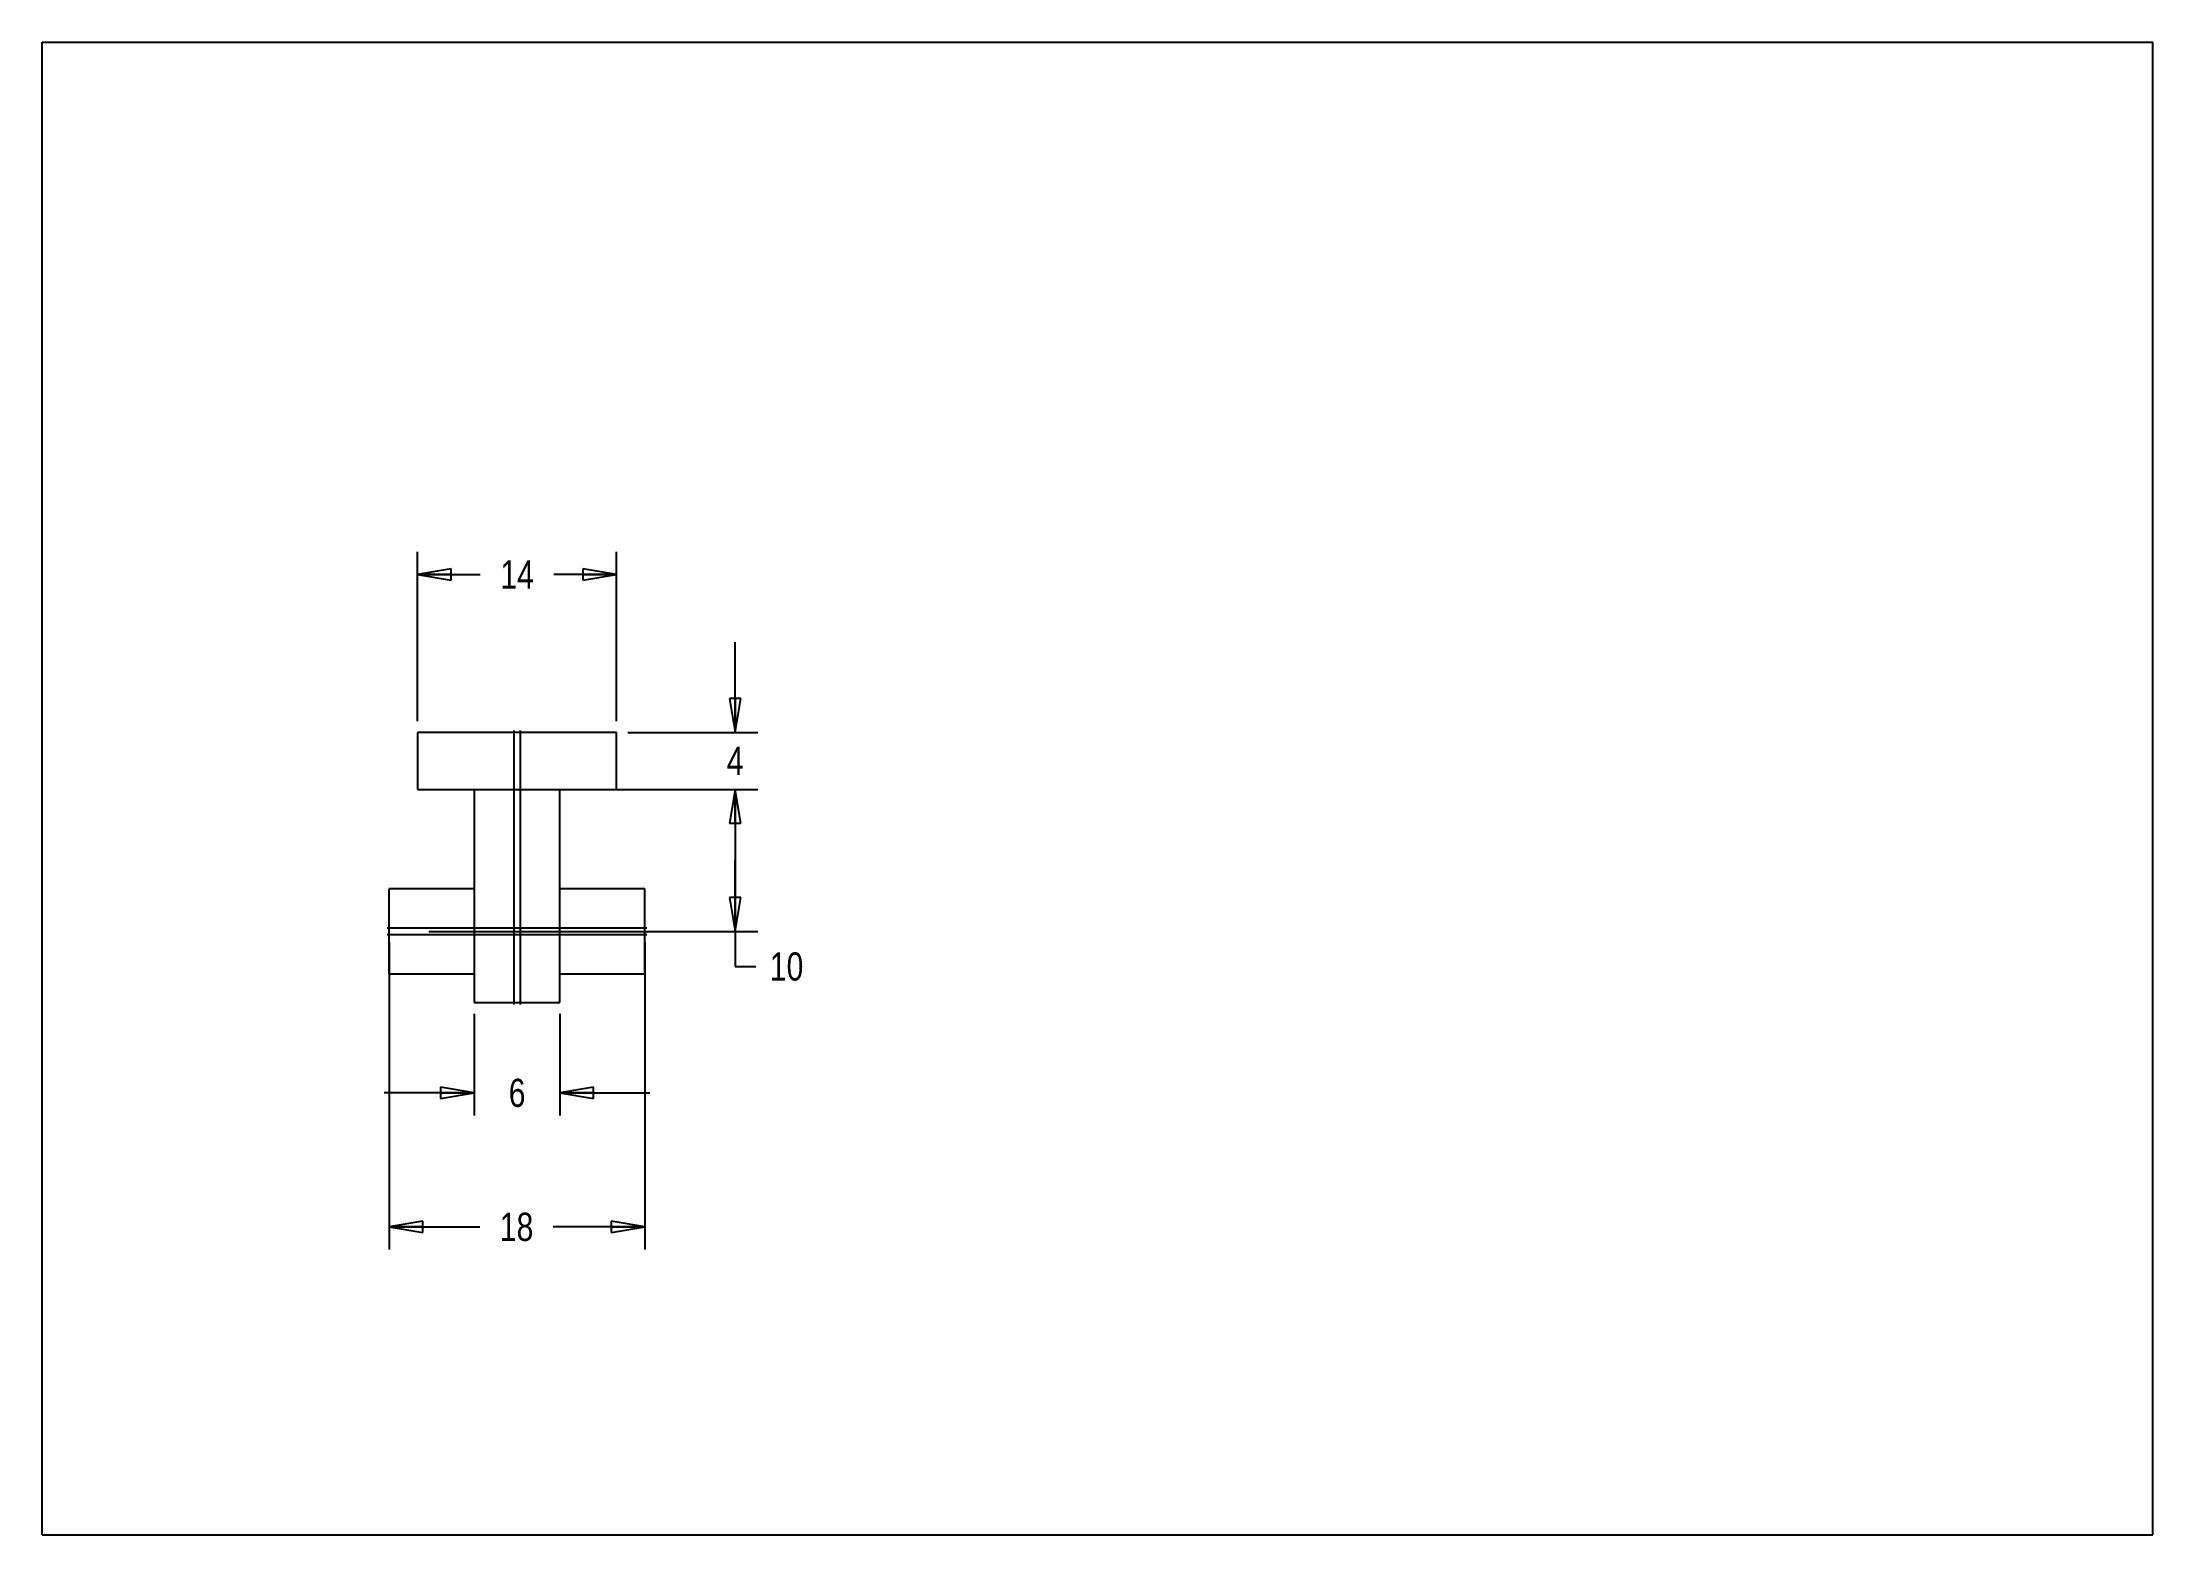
# Model space of a CAD drawing. Header units: inches. Extents: x 0 to 11.7, y 0 to 8.3.
import ezdxf

# ---------------------------------------------------------------- set-up
doc = ezdxf.new("R2010")
doc.units = ezdxf.units.IN
doc.header["$LTSCALE"] = 0.64311
doc.header["$MEASUREMENT"] = 0
doc.layers.get('0').update_dxf_attribs({"linetype": 'CONTINUOUS'})
doc.styles.get("Standard").update_dxf_attribs({"font": 'txt', "width": 0.8})
doc.dimstyles.new('DIMSTYLE_1', dxfattribs={"dimtxt": 0.15625, "dimasz": 0.1875, "dimexe": 0.125, "dimexo": 0.0625, "dimgap": 0.078125, "dimtad": 0, "dimtih": 1, "dimtoh": 1, "dimlfac": 0.5, "dimzin": 4, "dimdsep": 46, "dimtxsty": 'STANDARD', "dimblk": 'CLOSED', "dimblk1": 'CLOSED', "dimblk2": 'CLOSED', "dimcen": 0.09, "dimazin": 1, "dimtfac": 1, "dimtofl": 0, "dimtmove": 0, "dimatfit": 3, "dimldrblk": 'CLOSED', "dimfxl": 1, "dimtolj": 1, "dimtzin": 4, "dimarcsym": 0})

# ---------------------------------------------------------------- blocks, each defined once
blk = doc.blocks.new('_CLOSED')
at = {"color": 0, "linetype": 'BYBLOCK'}
for p, q in [((0, 0), (-1, 0.167)), ((-1, 0.167), (-1, -0.167)), ((-1, -0.167), (0, 0)), ((-1, 0), (0, 0))]:
    blk.add_line(p, q, dxfattribs=at)
blk = doc.blocks.new('*D0')
at = {"color": 2, "linetype": 'CONTINUOUS'}
for p, q in [((2.079, 4.507), (2.079, 5.444)), ((3.182, 4.507), (3.182, 5.444)), ((2.079, 5.319), (2.427, 5.319)), ((3.182, 5.319), (2.834, 5.319))]:
    blk.add_line(p, q, dxfattribs=at)
at = {"color": 2, "linetype": 'CONTINUOUS', "xscale": 0.1875, "yscale": 0.1875, "zscale": 0.1875, "rotation": 180}
blk.add_blockref('_CLOSED', (2.079, 5.319), dxfattribs=at)
at = {"color": 2, "linetype": 'CONTINUOUS', "xscale": 0.1875, "yscale": 0.1875, "zscale": 0.1875}
blk.add_blockref('_CLOSED', (3.182, 5.319), dxfattribs=at)
at = {"color": 2, "linetype": 'CONTINUOUS', "insert": (2.631, 5.397), "char_height": 0.1562, "width": 0.25, "attachment_point": 2, "line_spacing_factor": 0.9}
blk.add_mtext('14', dxfattribs=at)
blk = doc.blocks.new('*D1')
at = {"color": 2, "linetype": 'CONTINUOUS'}
for p, q in [((3.839, 4.444), (3.839, 4.944)), ((3.244, 4.444), (3.964, 4.444)), ((3.244, 4.129), (3.964, 4.129)), ((3.839, 4.129), (3.839, 3.629))]:
    blk.add_line(p, q, dxfattribs=at)
at = {"color": 2, "linetype": 'CONTINUOUS', "xscale": 0.1875, "yscale": 0.1875, "zscale": 0.1875}
for p, rotation in [((3.839, 4.444), 270), ((3.839, 4.129), 90)]:
    blk.add_blockref('_CLOSED', p, dxfattribs=dict(at, rotation=rotation))
at = {"color": 2, "linetype": 'CONTINUOUS', "insert": (3.839, 4.365), "char_height": 0.156, "width": 0.125, "attachment_point": 2, "line_spacing_factor": 0.9}
blk.add_mtext('4', dxfattribs=at)
blk = doc.blocks.new('*D2')
at = {"color": 2, "linetype": 'CONTINUOUS'}
for p, q in [((2.142, 4.129), (3.964, 4.129)), ((3.839, 4.129), (3.839, 3.736)), ((3.839, 3.342), (3.839, 3.736)), ((3.839, 3.736), (3.839, 3.147)), ((2.142, 3.342), (3.964, 3.342)), ((3.839, 3.147), (3.953, 3.147))]:
    blk.add_line(p, q, dxfattribs=at)
at = {"color": 2, "linetype": 'CONTINUOUS', "xscale": 0.1875, "yscale": 0.1875, "zscale": 0.1875}
for p, rotation in [((3.839, 4.129), 90), ((3.839, 3.342), 270)]:
    blk.add_blockref('_CLOSED', p, dxfattribs=dict(at, rotation=rotation))
at = {"color": 2, "linetype": 'CONTINUOUS', "insert": (4.031, 3.226), "char_height": 0.1562, "width": 0.25, "attachment_point": 1, "line_spacing_factor": 0.9}
blk.add_mtext('10', dxfattribs=at)
blk = doc.blocks.new('*D3')
at = {"color": 2, "linetype": 'CONTINUOUS'}
for p, q in [((2.394, 2.886), (2.394, 2.323)), ((2.867, 2.886), (2.867, 2.323)), ((2.394, 2.448), (1.894, 2.448)), ((2.867, 2.448), (3.367, 2.448))]:
    blk.add_line(p, q, dxfattribs=at)
at = {"color": 2, "linetype": 'CONTINUOUS', "xscale": 0.1875, "yscale": 0.1875, "zscale": 0.1875}
blk.add_blockref('_CLOSED', (2.394, 2.448), dxfattribs=at)
at = {"color": 2, "linetype": 'CONTINUOUS', "xscale": 0.1875, "yscale": 0.1875, "zscale": 0.1875, "rotation": 180}
blk.add_blockref('_CLOSED', (2.867, 2.448), dxfattribs=at)
at = {"color": 2, "linetype": 'CONTINUOUS', "insert": (2.631, 2.526), "char_height": 0.156, "width": 0.125, "attachment_point": 2, "line_spacing_factor": 0.9}
blk.add_mtext('6', dxfattribs=at)
blk = doc.blocks.new('*D4')
at = {"color": 2, "linetype": 'CONTINUOUS'}
for p, q in [((1.922, 3.28), (1.922, 1.581)), ((3.339, 3.28), (3.339, 1.581)), ((1.922, 1.706), (2.425, 1.706)), ((3.339, 1.706), (2.831, 1.706))]:
    blk.add_line(p, q, dxfattribs=at)
at = {"color": 2, "linetype": 'CONTINUOUS', "xscale": 0.1875, "yscale": 0.1875, "zscale": 0.1875, "rotation": 180}
blk.add_blockref('_CLOSED', (1.922, 1.706), dxfattribs=at)
at = {"color": 2, "linetype": 'CONTINUOUS', "xscale": 0.1875, "yscale": 0.1875, "zscale": 0.1875}
blk.add_blockref('_CLOSED', (3.339, 1.706), dxfattribs=at)
at = {"color": 2, "linetype": 'CONTINUOUS', "insert": (2.628, 1.784), "char_height": 0.1562, "width": 0.25, "attachment_point": 2, "line_spacing_factor": 0.9}
blk.add_mtext('18', dxfattribs=at)

msp = doc.modelspace()

# ---------------------------------------------------------------- linework, layer by layer
at = {"color": 7, "linetype": 'CONTINUOUS'}
for p, q in [((0, 0), (0, 8.268)), ((0, 8.268), (11.693, 8.268)), ((11.693, 0), (11.693, 8.268)), ((2.079, 4.444), (2.079, 4.129)), ((3.182, 4.444), (2.079, 4.444)), ((2.648, 4.455), (2.648, 2.937)), ((3.182, 4.129), (3.182, 4.444)), ((2.079, 4.129), (2.394, 4.129)), ((2.394, 4.129), (2.394, 2.948)), ((2.867, 2.948), (2.867, 4.129)), ((2.867, 4.129), (3.182, 4.129)), ((1.922, 3.106), (1.922, 3.578)), ((2.394, 3.578), (1.922, 3.578)), ((3.339, 3.578), (2.867, 3.578)), ((3.339, 3.106), (3.339, 3.578)), ((1.911, 3.324), (1.911, 3.324)), ((3.35, 3.324), (1.911, 3.324)), ((3.35, 3.324), (3.35, 3.324)), ((2.394, 3.106), (1.922, 3.106)), ((3.339, 3.106), (2.867, 3.106)), ((2.394, 2.948), (2.867, 2.948)), ((0, 0), (11.693, 0))]:
    msp.add_line(p, q, dxfattribs=at)
at = {"color": 9, "linetype": 'CONTINUOUS'}
for p, q in [((2.613, 4.455), (2.613, 2.937)), ((1.911, 3.36), (1.911, 3.36)), ((3.35, 3.36), (1.911, 3.36)), ((3.35, 3.36), (3.35, 3.36))]:
    msp.add_line(p, q, dxfattribs=at)

# ---------------------------------------------------------------- dimensions: what is measured, and where the dimension line sits
at = {"color": 2, "linetype": 'CONTINUOUS'}
for base, p1, p2, picture, middle in [((3.182, 5.319), (2.079, 4.444), (3.182, 4.444), '*D0', (2.65, 5.319)), ((3.339, 1.706), (1.922, 3.342), (3.339, 3.342), '*D4', (2.648, 1.706))]:
    dim = msp.add_linear_dim(base=base, p1=p1, p2=p2, dimstyle='DIMSTYLE_1', dxfattribs=at)
    dim.commit()
    dim.dimension.update_dxf_attribs({"geometry": picture, "text_midpoint": middle, "dimtype": 160})
for base, p1, p2, angle, picture, middle in [((3.839, 4.129), (3.182, 4.444), (3.182, 4.129), 270, '*D1', (3.843, 4.287)), ((3.839, 3.342), (2.079, 4.129), (2.079, 3.342), 270, '*D2', (4.172, 3.147)), ((2.394, 2.448), (2.867, 2.948), (2.394, 2.948), 180, '*D3', (2.631, 2.448))]:
    dim = msp.add_linear_dim(base=base, p1=p1, p2=p2, angle=angle, dimstyle='DIMSTYLE_1', dxfattribs=at)
    dim.commit()
    dim.dimension.update_dxf_attribs({"geometry": picture, "text_midpoint": middle, "dimtype": 160})

doc.saveas('drawing.dxf')
